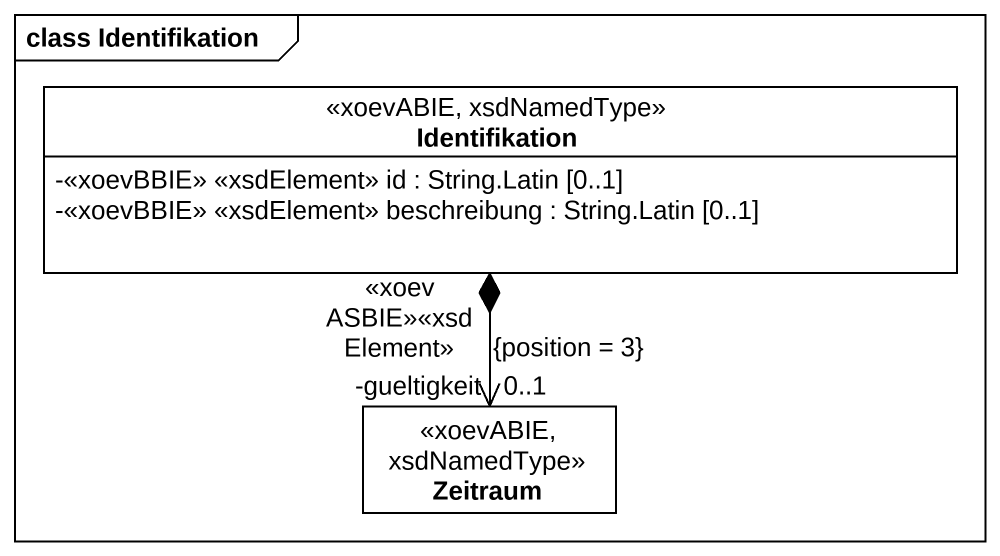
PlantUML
@startuml
mainframe class Identifikation
hide circle
hide empty members
skinparam classAttributeIconSize 0
class Identifikation <<xoevABIE, xsdNamedType>> {
  -<<xoevBBIE>> <<xsdElement>> id : String.Latin [0..1]
  -<<xoevBBIE>> <<xsdElement>> beschreibung : String.Latin [0..1]
}
class Zeitraum <<xoevABIE, xsdNamedType>>
Identifikation *--> "-gueltigkeit\n<<xoevASBIE>><<xsdElement>>\n0..1\n{position = 3}" Zeitraum
@enduml
